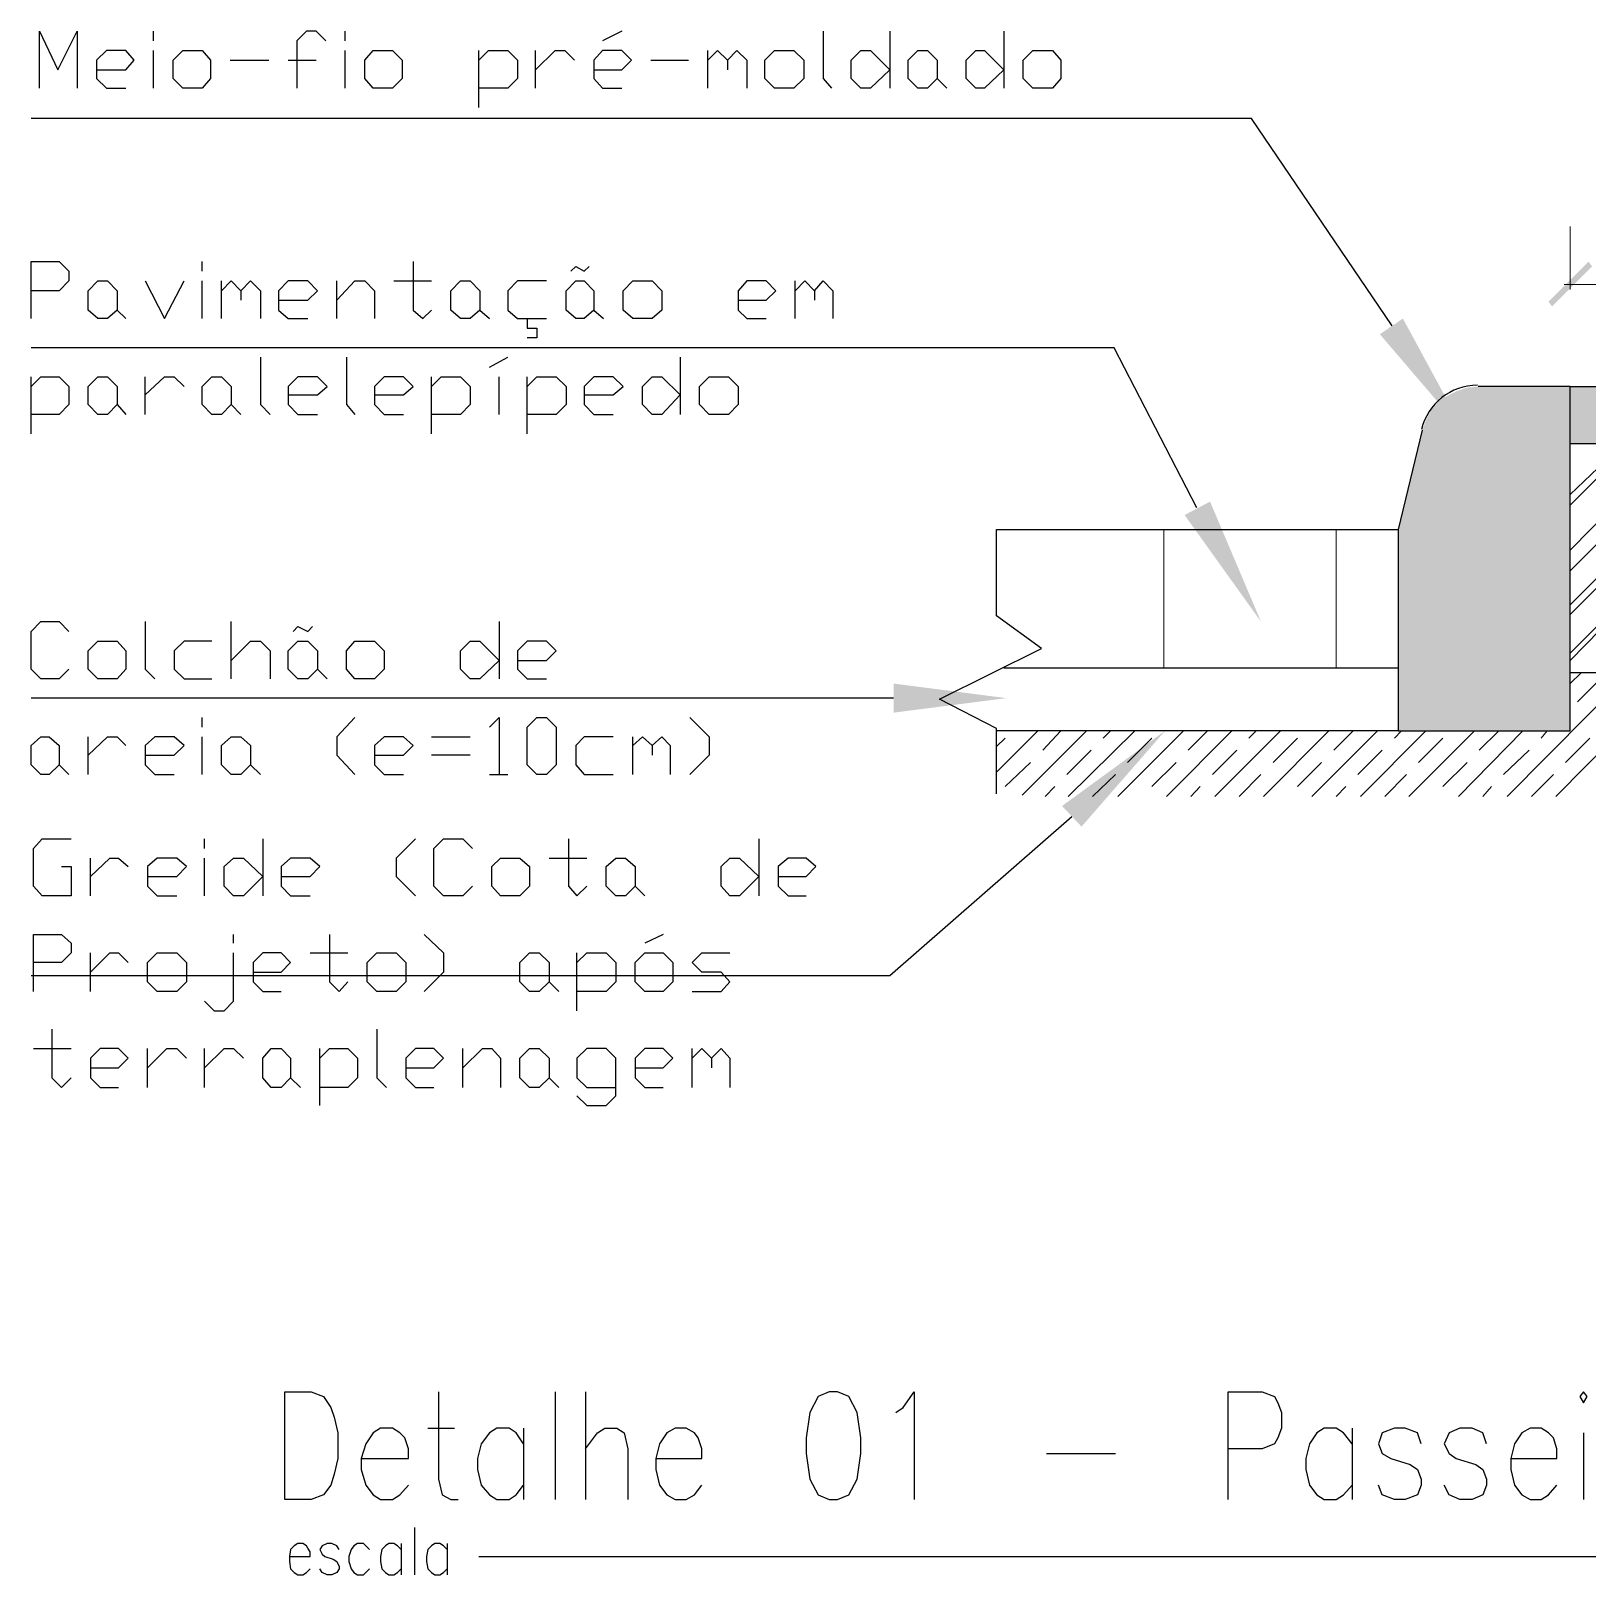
# Model space of a CAD drawing. Header units: feet. Extents: x 203667 to 205527, y 9204857 to 9205156.
# Drawn here: x 203716.986 to 203718.344, y 9204918.038 to 9204919.385 of the extents above; entities that cross this region are included whole.
import ezdxf

# ---------------------------------------------------------------- set-up
doc = ezdxf.new("R2010")
doc.units = ezdxf.units.FT
doc.header["$LTSCALE"] = 0.3
doc.header["$MEASUREMENT"] = 0
for name, color, linetype in [('PDF2_0', 7, 'Continuous'), ('PDF2_A_Cotas', 7, 'Continuous'), ('PDF2_A_Texto', 7, 'Continuous')]:
    doc.layers.add(name, color=color, linetype=linetype)
doc.layers.add('PDF2_A_Placas', color=7, linetype='Continuous', true_color=0xbfbfbf)

msp = doc.modelspace()

# ---------------------------------------------------------------- hatches: boundary and pattern name
at = {"layer": 'PDF2_0', "transparency": 33554559}
msp.add_hatch(color=256, dxfattribs=at).paths.add_polyline_path([(203718.3479, 9204919.1793), (203718.3447, 9204919.1835), (203718.3098, 9204919.1486), (203718.313, 9204919.1444)])
at = {"layer": 'PDF2_0', "true_color": 0xf2f2f2, "transparency": 33554559}
msp.add_hatch(color=7, dxfattribs=at).paths.add_polyline_path([(203719.8289, 9204919.0746), (203718.3289, 9204919.0746), (203718.3289, 9204919.0249), (203719.8289, 9204919.0249)])
at = {"layer": 'PDF2_A_Placas', "transparency": 33554559}
msp.add_hatch(color=256, dxfattribs=at).paths.add_polyline_path([(203718.3289, 9204919.0746), (203718.2485, 9204919.0746), (203718.239, 9204919.0735), (203718.2294, 9204919.0703), (203718.221, 9204919.0661), (203718.2136, 9204919.0608), (203718.2072, 9204919.0534), (203718.203, 9204919.045), (203718.1998, 9204919.0365), (203718.1787, 9204918.9498), (203718.1787, 9204918.7742), (203718.3289, 9204918.7742)])

# ---------------------------------------------------------------- linework, layer by layer
at = {"layer": 'PDF2_0', "lineweight": 25}
for points in [[(203718.1998, 9204919.0365), (203718.1787, 9204918.9498), (203718.1787, 9204918.7742), (203718.3289, 9204918.7742), (203718.3289, 9204919.0746)], [(203718.3289, 9204919.0746), (203718.2485, 9204919.0746)], [(203718.3289, 9204919.0746), (203719.8289, 9204919.0746), (203719.8289, 9204918.8249), (203718.3289, 9204918.8249)], [(203718.3289, 9204919.0249), (203719.8289, 9204919.0249)], [(203717.8285, 9204918.7191), (203717.8285, 9204918.7763), (203717.7788, 9204918.8017), (203717.8676, 9204918.8461), (203717.8285, 9204918.8746), (203717.8285, 9204918.9498), (203718.1787, 9204918.9498)], [(203717.8349, 9204918.8292), (203718.1787, 9204918.8292)], [(203718.1787, 9204918.7742), (203717.8285, 9204918.7742)]]:
    msp.add_lwpolyline(points, dxfattribs=at)
at = {"layer": 'PDF2_0', "lineweight": 0}
for points in [[(203718.3289, 9204919.0746), (203718.6737, 9204919.0746)], [(203717.9745, 9204918.8292), (203717.9745, 9204918.9498)], [(203718.1247, 9204918.8292), (203718.1247, 9204918.9498)]]:
    msp.add_lwpolyline(points, dxfattribs=at)
at = {"layer": 'PDF2_0', "color": 27, "lineweight": 0, "true_color": 0x7a4c3d}
for points in [[(203718.3289, 9204918.9138), (203718.4399, 9204919.0249)], [(203718.3289, 9204918.9709), (203718.3828, 9204919.0249)], [(203718.3289, 9204918.8757), (203718.478, 9204919.0249)], [(203718.3289, 9204918.8842), (203718.4696, 9204919.0249)], [(203718.3289, 9204918.9804), (203718.3532, 9204919.0037)], [(203718.3289, 9204918.9318), (203718.3839, 9204918.9878)], [(203718.3289, 9204918.8419), (203718.4548, 9204918.9677)], [(203718.3289, 9204918.8355), (203718.3818, 9204918.8895)]]:
    msp.add_lwpolyline(points, dxfattribs=at)
at = {"layer": 'PDF2_0', "color": 45, "lineweight": 5, "true_color": 0xab7f53}
for points in [[(203718.2739, 9204918.717), (203718.3807, 9204918.8249)], [(203718.3162, 9204918.717), (203718.423, 9204918.8249)], [(203718.3289, 9204918.8154), (203718.3384, 9204918.8249)], [(203718.3352, 9204918.7995), (203718.3564, 9204918.8207)], [(203717.8285, 9204918.7382), (203717.8645, 9204918.7742)], [(203717.8285, 9204918.7604), (203717.8359, 9204918.7678)], [(203717.8507, 9204918.7181), (203717.9068, 9204918.7742)], [(203717.8687, 9204918.7572), (203717.8846, 9204918.7742)], [(203717.8909, 9204918.717), (203717.9491, 9204918.7742)], [(203717.9216, 9204918.7678), (203717.9279, 9204918.7742)], [(203717.9343, 9204918.717), (203717.9914, 9204918.7742)], [(203717.9428, 9204918.7466), (203717.9639, 9204918.7678)], [(203717.9766, 9204918.717), (203718.0337, 9204918.7742)], [(203717.9956, 9204918.7572), (203718.0126, 9204918.7742)], [(203718.0189, 9204918.717), (203718.076, 9204918.7742)], [(203718.0485, 9204918.7678), (203718.0549, 9204918.7742)], [(203718.0612, 9204918.717), (203718.1184, 9204918.7742)], [(203718.0697, 9204918.7466), (203718.0909, 9204918.7678)], [(203718.1035, 9204918.717), (203718.1607, 9204918.7742)], [(203718.1226, 9204918.7572), (203718.1395, 9204918.7742)], [(203718.1459, 9204918.717), (203718.203, 9204918.7742)], [(203718.1755, 9204918.7678), (203718.1818, 9204918.7742)], [(203718.1882, 9204918.717), (203718.2453, 9204918.7742)], [(203718.1966, 9204918.7466), (203718.2178, 9204918.7678)], [(203718.2315, 9204918.717), (203718.2876, 9204918.7742)], [(203718.2495, 9204918.7572), (203718.2665, 9204918.7742)], [(203718.3035, 9204918.7678), (203718.3088, 9204918.7742)], [(203718.3246, 9204918.7466), (203718.3458, 9204918.7678)], [(203717.8899, 9204918.7361), (203717.911, 9204918.7572)], [(203718.0168, 9204918.7361), (203718.038, 9204918.7572)], [(203718.1437, 9204918.7361), (203718.1649, 9204918.7572)], [(203718.2707, 9204918.7361), (203718.2929, 9204918.7572)], [(203717.8359, 9204918.7255), (203717.8581, 9204918.7466)], [(203717.9121, 9204918.717), (203717.9322, 9204918.7361)], [(203717.9639, 9204918.7255), (203717.9851, 9204918.7466)], [(203718.0401, 9204918.717), (203718.0591, 9204918.7361)], [(203718.0909, 9204918.7255), (203718.112, 9204918.7466)], [(203718.167, 9204918.717), (203718.1861, 9204918.7361)], [(203718.2178, 9204918.7255), (203718.239, 9204918.7466)], [(203718.295, 9204918.717), (203718.3141, 9204918.7361)], [(203717.8708, 9204918.717), (203717.8793, 9204918.7255)], [(203717.9978, 9204918.717), (203718.0062, 9204918.7255)], [(203718.1247, 9204918.717), (203718.1332, 9204918.7255)], [(203718.2527, 9204918.717), (203718.2601, 9204918.7255)]]:
    msp.add_lwpolyline(points, dxfattribs=at)
at = {"layer": 'PDF2_0', "lineweight": 25}
msp.add_arc((203718.2479, 9204919.0254), 0.0502, 90.0002, 166.5032, dxfattribs=at)
at = {"layer": 'PDF2_A_Cotas', "lineweight": 0}
for points in [[(203718.3289, 9204919.1592), (203718.3289, 9204919.2142)], [(203718.3236, 9204919.1634), (203719.8331, 9204919.1634)]]:
    msp.add_lwpolyline(points, dxfattribs=at)
at = {"layer": 'PDF2_A_Texto', "lineweight": 25}
for points in [[(203716.9939, 9204919.3348), (203716.9939, 9204919.3845), (203717.0097, 9204919.3507), (203717.0267, 9204919.3845), (203717.0267, 9204919.3348)], [(203717.0933, 9204919.3761), (203717.0933, 9204919.3845)], [(203717.2435, 9204919.3761), (203717.2351, 9204919.3845), (203717.2266, 9204919.3845), (203717.2181, 9204919.3761), (203717.2181, 9204919.3348)], [(203717.2604, 9204919.3761), (203717.2604, 9204919.3845)], [(203717.5016, 9204919.3845), (203717.4847, 9204919.3761)], [(203717.6772, 9204919.3845), (203717.6772, 9204919.3433), (203717.6846, 9204919.3348)], [(203717.7354, 9204919.3845), (203717.7354, 9204919.3348)], [(203717.8349, 9204919.3845), (203717.8349, 9204919.3348)], [(203717.0436, 9204919.3507), (203717.069, 9204919.3507), (203717.0764, 9204919.3591), (203717.069, 9204919.3676), (203717.0521, 9204919.3676), (203717.0436, 9204919.3591), (203717.0436, 9204919.3433), (203717.0521, 9204919.3348), (203717.069, 9204919.3348)], [(203717.0933, 9204919.3348), (203717.0933, 9204919.3676)], [(203717.16, 9204919.3591), (203717.1938, 9204919.3591)], [(203717.2107, 9204919.3591), (203717.2351, 9204919.3591)], [(203717.2604, 9204919.3348), (203717.2604, 9204919.3676)], [(203717.3768, 9204919.3179), (203717.3768, 9204919.3676)], [(203717.3768, 9204919.3591), (203717.3853, 9204919.3676), (203717.4022, 9204919.3676), (203717.4107, 9204919.3591), (203717.4107, 9204919.3433), (203717.4022, 9204919.3348), (203717.3768, 9204919.3348)], [(203717.4265, 9204919.3348), (203717.4265, 9204919.3676)], [(203717.4265, 9204919.3507), (203717.4435, 9204919.3676), (203717.4519, 9204919.3676), (203717.4604, 9204919.3591)], [(203717.4773, 9204919.3507), (203717.5016, 9204919.3507), (203717.5101, 9204919.3591), (203717.5016, 9204919.3676), (203717.4847, 9204919.3676), (203717.4773, 9204919.3591), (203717.4773, 9204919.3433), (203717.4847, 9204919.3348), (203717.5016, 9204919.3348)], [(203717.527, 9204919.3591), (203717.5598, 9204919.3591)], [(203717.5767, 9204919.3348), (203717.5767, 9204919.3676)], [(203717.5767, 9204919.3591), (203717.5852, 9204919.3676), (203717.5937, 9204919.3591), (203717.5937, 9204919.3507)], [(203717.5937, 9204919.3591), (203717.6021, 9204919.3676), (203717.6106, 9204919.3591), (203717.6106, 9204919.3348)], [(203717.7767, 9204919.3433), (203717.7851, 9204919.3348)], [(203718.1734, 9204919.1275), (203718.0507, 9204919.3084), (203716.9865, 9204919.3084)], [(203716.9865, 9204919.1338), (203716.9865, 9204919.1835), (203717.0108, 9204919.1835), (203717.0193, 9204919.1751), (203717.0193, 9204919.1666), (203717.0108, 9204919.1581), (203716.9865, 9204919.1581)], [(203717.1356, 9204919.1751), (203717.1356, 9204919.1835)], [(203717.3197, 9204919.1835), (203717.3197, 9204919.1412), (203717.3282, 9204919.1338), (203717.3356, 9204919.1412)], [(203717.4572, 9204919.1751), (203717.4614, 9204919.1793), (203717.4688, 9204919.1751), (203717.4731, 9204919.1793)], [(203717.0859, 9204919.1666), (203717.1028, 9204919.1338), (203717.1198, 9204919.1666)], [(203717.1356, 9204919.1338), (203717.1356, 9204919.1666)], [(203717.1525, 9204919.1338), (203717.1525, 9204919.1666)], [(203717.1525, 9204919.1581), (203717.161, 9204919.1666), (203717.1695, 9204919.1581), (203717.1695, 9204919.1497)], [(203717.1695, 9204919.1581), (203717.1779, 9204919.1666), (203717.1864, 9204919.1581), (203717.1864, 9204919.1338)], [(203717.2023, 9204919.1497), (203717.2277, 9204919.1497), (203717.2361, 9204919.1581), (203717.2277, 9204919.1666), (203717.2107, 9204919.1666), (203717.2023, 9204919.1581), (203717.2023, 9204919.1412), (203717.2107, 9204919.1338), (203717.2277, 9204919.1338)], [(203717.253, 9204919.1338), (203717.253, 9204919.1666)], [(203717.253, 9204919.1497), (203717.2689, 9204919.1666), (203717.2774, 9204919.1666), (203717.2858, 9204919.1581), (203717.2858, 9204919.1338)], [(203717.3028, 9204919.1666), (203717.3356, 9204919.1666)], [(203717.436, 9204919.1666), (203717.4107, 9204919.1666), (203717.4022, 9204919.1581), (203717.4022, 9204919.1412), (203717.4107, 9204919.1338), (203717.436, 9204919.1338)], [(203717.6032, 9204919.1497), (203717.6275, 9204919.1497), (203717.636, 9204919.1581), (203717.6275, 9204919.1666), (203717.6106, 9204919.1666), (203717.6032, 9204919.1581), (203717.6032, 9204919.1412), (203717.6106, 9204919.1338), (203717.6275, 9204919.1338)], [(203717.6529, 9204919.1338), (203717.6529, 9204919.1666)], [(203717.6529, 9204919.1581), (203717.6614, 9204919.1666), (203717.6698, 9204919.1581), (203717.6698, 9204919.1497)], [(203717.6698, 9204919.1581), (203717.6772, 9204919.1666), (203717.6857, 9204919.1581), (203717.6857, 9204919.1338)], [(203717.0616, 9204919.1412), (203717.069, 9204919.1338)], [(203717.3779, 9204919.1412), (203717.3863, 9204919.1338)], [(203717.4773, 9204919.1412), (203717.4858, 9204919.1338)], [(203717.4191, 9204919.1338), (203717.4191, 9204919.1254), (203717.4276, 9204919.1254), (203717.4276, 9204919.1169), (203717.4191, 9204919.1169)], [(203718.0031, 9204918.9688), (203717.9311, 9204919.1084), (203716.9865, 9204919.1084)], [(203717.1864, 9204919.1), (203717.1864, 9204919.0587), (203717.1949, 9204919.0502)], [(203717.2615, 9204919.1), (203717.2615, 9204919.0587), (203717.2689, 9204919.0502)], [(203717.3863, 9204919.0915), (203717.4022, 9204919.1)], [(203717.5524, 9204919.1), (203717.5524, 9204919.0502)], [(203716.9865, 9204919.0333), (203716.9865, 9204919.083)], [(203716.9865, 9204919.0746), (203716.9949, 9204919.083), (203717.0108, 9204919.083), (203717.0193, 9204919.0746), (203717.0193, 9204919.0587), (203717.0108, 9204919.0502), (203716.9865, 9204919.0502)], [(203717.0859, 9204919.0502), (203717.0859, 9204919.083)], [(203717.0859, 9204919.0672), (203717.1028, 9204919.083), (203717.1113, 9204919.083), (203717.1198, 9204919.0746)], [(203717.2107, 9204919.0672), (203717.2361, 9204919.0672), (203717.2446, 9204919.0746), (203717.2361, 9204919.083), (203717.2192, 9204919.083), (203717.2107, 9204919.0746), (203717.2107, 9204919.0587), (203717.2192, 9204919.0502), (203717.2361, 9204919.0502)], [(203717.2858, 9204919.0672), (203717.3112, 9204919.0672), (203717.3197, 9204919.0746), (203717.3112, 9204919.083), (203717.2943, 9204919.083), (203717.2858, 9204919.0746), (203717.2858, 9204919.0587), (203717.2943, 9204919.0502), (203717.3112, 9204919.0502)], [(203717.3356, 9204919.0333), (203717.3356, 9204919.083)], [(203717.3356, 9204919.0746), (203717.344, 9204919.083), (203717.3609, 9204919.083), (203717.3694, 9204919.0746), (203717.3694, 9204919.0587), (203717.3609, 9204919.0502), (203717.3356, 9204919.0502)], [(203717.3948, 9204919.0502), (203717.3948, 9204919.083)], [(203717.4191, 9204919.0333), (203717.4191, 9204919.083)], [(203717.4191, 9204919.0746), (203717.4276, 9204919.083), (203717.4445, 9204919.083), (203717.453, 9204919.0746), (203717.453, 9204919.0587), (203717.4445, 9204919.0502), (203717.4191, 9204919.0502)], [(203717.4688, 9204919.0672), (203717.4942, 9204919.0672), (203717.5027, 9204919.0746), (203717.4942, 9204919.083), (203717.4773, 9204919.083), (203717.4688, 9204919.0746), (203717.4688, 9204919.0587), (203717.4773, 9204919.0502), (203717.4942, 9204919.0502)], [(203717.0616, 9204919.0587), (203717.069, 9204919.0502)], [(203717.161, 9204919.0587), (203717.1695, 9204919.0502)], [(203717.0193, 9204918.8281), (203717.0108, 9204918.8196), (203716.9949, 9204918.8196), (203716.9865, 9204918.8281), (203716.9865, 9204918.8609), (203716.9949, 9204918.8694), (203717.0108, 9204918.8694), (203717.0193, 9204918.8609)], [(203717.0859, 9204918.8694), (203717.0859, 9204918.8281), (203717.0944, 9204918.8196)], [(203717.161, 9204918.8196), (203717.161, 9204918.8694)], [(203717.3948, 9204918.8694), (203717.3948, 9204918.8196)], [(203717.215, 9204918.8609), (203717.2192, 9204918.8651), (203717.2277, 9204918.8609), (203717.2319, 9204918.8651)], [(203717.1441, 9204918.8524), (203717.1198, 9204918.8524), (203717.1113, 9204918.844), (203717.1113, 9204918.8281), (203717.1198, 9204918.8196), (203717.1441, 9204918.8196)], [(203717.161, 9204918.8355), (203717.1779, 9204918.8524), (203717.1864, 9204918.8524), (203717.1949, 9204918.844), (203717.1949, 9204918.8196)], [(203717.4107, 9204918.8355), (203717.436, 9204918.8355), (203717.4445, 9204918.844), (203717.436, 9204918.8524), (203717.4191, 9204918.8524), (203717.4107, 9204918.844), (203717.4107, 9204918.8281), (203717.4191, 9204918.8196), (203717.436, 9204918.8196)], [(203717.2361, 9204918.8281), (203717.2446, 9204918.8196)], [(203717.7386, 9204918.8027), (203716.9865, 9204918.8027)], [(203717.1356, 9204918.7773), (203717.1356, 9204918.7858)], [(203717.2689, 9204918.7858), (203717.253, 9204918.7689), (203717.253, 9204918.753), (203717.2689, 9204918.7361)], [(203717.3863, 9204918.7773), (203717.3948, 9204918.7858), (203717.3948, 9204918.7361)], [(203717.5609, 9204918.7858), (203717.5778, 9204918.7689), (203717.5778, 9204918.753), (203717.5609, 9204918.7361)], [(203717.0362, 9204918.7361), (203717.0362, 9204918.7689)], [(203717.0362, 9204918.753), (203717.0531, 9204918.7689), (203717.0616, 9204918.7689), (203717.069, 9204918.7615)], [(203717.0859, 9204918.753), (203717.1113, 9204918.753), (203717.1198, 9204918.7615), (203717.1113, 9204918.7689), (203717.0944, 9204918.7689), (203717.0859, 9204918.7615), (203717.0859, 9204918.7445), (203717.0944, 9204918.7361), (203717.1113, 9204918.7361)], [(203717.1356, 9204918.7361), (203717.1356, 9204918.7689)], [(203717.2858, 9204918.753), (203717.3112, 9204918.753), (203717.3197, 9204918.7615), (203717.3112, 9204918.7689), (203717.2943, 9204918.7689), (203717.2858, 9204918.7615), (203717.2858, 9204918.7445), (203717.2943, 9204918.7361), (203717.3112, 9204918.7361)], [(203717.3356, 9204918.7689), (203717.3694, 9204918.7689)], [(203717.4942, 9204918.7689), (203717.4688, 9204918.7689), (203717.4614, 9204918.7615), (203717.4614, 9204918.7445), (203717.4688, 9204918.7361), (203717.4942, 9204918.7361)], [(203717.5112, 9204918.7361), (203717.5112, 9204918.7689)], [(203717.5112, 9204918.7615), (203717.5196, 9204918.7689), (203717.5281, 9204918.7615), (203717.5281, 9204918.753)], [(203717.5281, 9204918.7615), (203717.5365, 9204918.7689), (203717.5439, 9204918.7615), (203717.5439, 9204918.7361)], [(203717.3694, 9204918.753), (203717.3356, 9204918.753)], [(203717.0108, 9204918.7445), (203717.0193, 9204918.7361)], [(203717.1779, 9204918.7445), (203717.1864, 9204918.7361)], [(203717.3863, 9204918.7361), (203717.4022, 9204918.7361)], [(203717.8941, 9204918.699), (203717.7354, 9204918.5605), (203716.9865, 9204918.5605)], [(203717.0129, 9204918.6557), (203717.0214, 9204918.6557), (203717.0214, 9204918.6303), (203716.996, 9204918.6303), (203716.9886, 9204918.6387), (203716.9886, 9204918.6715), (203716.996, 9204918.68), (203717.0214, 9204918.68)], [(203717.1377, 9204918.6715), (203717.1377, 9204918.68)], [(203717.1885, 9204918.68), (203717.1885, 9204918.6303)], [(203717.3218, 9204918.68), (203717.3049, 9204918.6631), (203717.3049, 9204918.6472), (203717.3218, 9204918.6303)], [(203717.3715, 9204918.6387), (203717.3631, 9204918.6303), (203717.3461, 9204918.6303), (203717.3377, 9204918.6387), (203717.3377, 9204918.6715), (203717.3461, 9204918.68), (203717.3631, 9204918.68), (203717.3715, 9204918.6715)], [(203717.4551, 9204918.68), (203717.4551, 9204918.6387), (203717.4625, 9204918.6303), (203717.471, 9204918.6387)], [(203717.6212, 9204918.68), (203717.6212, 9204918.6303)], [(203717.0383, 9204918.6303), (203717.0383, 9204918.6631)], [(203717.0383, 9204918.6472), (203717.0552, 9204918.6631), (203717.0626, 9204918.6631), (203717.0711, 9204918.6557)], [(203717.088, 9204918.6472), (203717.1134, 9204918.6472), (203717.1219, 9204918.6557), (203717.1134, 9204918.6631), (203717.0965, 9204918.6631), (203717.088, 9204918.6557), (203717.088, 9204918.6387), (203717.0965, 9204918.6303), (203717.1134, 9204918.6303)], [(203717.1377, 9204918.6303), (203717.1377, 9204918.6631)], [(203717.2044, 9204918.6472), (203717.2298, 9204918.6472), (203717.2382, 9204918.6557), (203717.2298, 9204918.6631), (203717.2128, 9204918.6631), (203717.2044, 9204918.6557), (203717.2044, 9204918.6387), (203717.2128, 9204918.6303), (203717.2298, 9204918.6303)], [(203717.4382, 9204918.6631), (203717.471, 9204918.6631)], [(203717.6381, 9204918.6472), (203717.6624, 9204918.6472), (203717.6709, 9204918.6557), (203717.6624, 9204918.6631), (203717.6466, 9204918.6631), (203717.6381, 9204918.6557), (203717.6381, 9204918.6387), (203717.6466, 9204918.6303), (203717.6624, 9204918.6303)], [(203717.5133, 9204918.6387), (203717.5217, 9204918.6303)], [(203716.9886, 9204918.5467), (203716.9886, 9204918.5964), (203717.0129, 9204918.5964), (203717.0214, 9204918.589), (203717.0214, 9204918.5806), (203717.0129, 9204918.5721), (203716.9886, 9204918.5721)], [(203717.1631, 9204918.589), (203717.1631, 9204918.5964)], [(203717.2467, 9204918.5964), (203717.2467, 9204918.5552), (203717.2552, 9204918.5467), (203717.2626, 9204918.5552)], [(203717.3292, 9204918.5964), (203717.3461, 9204918.5806), (203717.3461, 9204918.5636), (203717.3292, 9204918.5467)], [(203717.5376, 9204918.5964), (203717.5217, 9204918.589)], [(203717.0383, 9204918.5467), (203717.0383, 9204918.5806)], [(203717.0383, 9204918.5636), (203717.0552, 9204918.5806), (203717.0626, 9204918.5806), (203717.0711, 9204918.5721)], [(203717.1377, 9204918.5383), (203717.1462, 9204918.5298), (203717.1547, 9204918.5298), (203717.1631, 9204918.5383), (203717.1631, 9204918.5806)], [(203717.1801, 9204918.5636), (203717.2044, 9204918.5636), (203717.2128, 9204918.5721), (203717.2044, 9204918.5806), (203717.1885, 9204918.5806), (203717.1801, 9204918.5721), (203717.1801, 9204918.5552), (203717.1885, 9204918.5467), (203717.2044, 9204918.5467)], [(203717.2298, 9204918.5806), (203717.2626, 9204918.5806)], [(203717.4625, 9204918.5298), (203717.4625, 9204918.5806)], [(203717.4625, 9204918.5721), (203717.471, 9204918.5806), (203717.4879, 9204918.5806), (203717.4963, 9204918.5721), (203717.4963, 9204918.5552), (203717.4879, 9204918.5467), (203717.4625, 9204918.5467)], [(203717.563, 9204918.5467), (203717.5884, 9204918.5467), (203717.5958, 9204918.5552), (203717.5884, 9204918.5636), (203717.5715, 9204918.5636), (203717.563, 9204918.5721), (203717.5715, 9204918.5806), (203717.5958, 9204918.5806)], [(203717.4382, 9204918.5552), (203717.4466, 9204918.5467)], [(203717.0045, 9204918.5139), (203717.0045, 9204918.4716), (203717.0129, 9204918.4631), (203717.0214, 9204918.4716)], [(203717.288, 9204918.5139), (203717.288, 9204918.4716), (203717.2964, 9204918.4631)], [(203716.9886, 9204918.497), (203717.0214, 9204918.497)], [(203717.0383, 9204918.4801), (203717.0626, 9204918.4801), (203717.0711, 9204918.4885), (203717.0626, 9204918.497), (203717.0468, 9204918.497), (203717.0383, 9204918.4885), (203717.0383, 9204918.4716), (203717.0468, 9204918.4631), (203717.0626, 9204918.4631)], [(203717.088, 9204918.4631), (203717.088, 9204918.497)], [(203717.088, 9204918.4801), (203717.1049, 9204918.497), (203717.1134, 9204918.497), (203717.1219, 9204918.4885)], [(203717.1377, 9204918.4631), (203717.1377, 9204918.497)], [(203717.1377, 9204918.4801), (203717.1547, 9204918.497), (203717.1631, 9204918.497), (203717.1716, 9204918.4885)], [(203717.2382, 9204918.4473), (203717.2382, 9204918.497)], [(203717.2382, 9204918.4885), (203717.2467, 9204918.497), (203717.2626, 9204918.497), (203717.271, 9204918.4885), (203717.271, 9204918.4716), (203717.2626, 9204918.4631), (203717.2382, 9204918.4631)], [(203717.3133, 9204918.4801), (203717.3377, 9204918.4801), (203717.3461, 9204918.4885), (203717.3377, 9204918.497), (203717.3218, 9204918.497), (203717.3133, 9204918.4885), (203717.3133, 9204918.4716), (203717.3218, 9204918.4631), (203717.3377, 9204918.4631)], [(203717.3631, 9204918.4631), (203717.3631, 9204918.497)], [(203717.3631, 9204918.4801), (203717.38, 9204918.497), (203717.3884, 9204918.497), (203717.3959, 9204918.4885), (203717.3959, 9204918.4631)], [(203717.4625, 9204918.4557), (203717.471, 9204918.4473), (203717.4879, 9204918.4473), (203717.4963, 9204918.4557), (203717.4963, 9204918.4885), (203717.4879, 9204918.497), (203717.471, 9204918.497), (203717.4625, 9204918.4885), (203717.4625, 9204918.4716), (203717.471, 9204918.4631), (203717.4963, 9204918.4631)], [(203717.5133, 9204918.4801), (203717.5376, 9204918.4801), (203717.5461, 9204918.4885), (203717.5376, 9204918.497), (203717.5217, 9204918.497), (203717.5133, 9204918.4885), (203717.5133, 9204918.4716), (203717.5217, 9204918.4631), (203717.5376, 9204918.4631)], [(203717.563, 9204918.4631), (203717.563, 9204918.497)], [(203717.563, 9204918.4885), (203717.5715, 9204918.497), (203717.5799, 9204918.4885), (203717.5799, 9204918.4801)], [(203717.5799, 9204918.4885), (203717.5884, 9204918.497), (203717.5958, 9204918.4885), (203717.5958, 9204918.4631)], [(203717.2128, 9204918.4716), (203717.2213, 9204918.4631)], [(203717.4382, 9204918.4716), (203717.4466, 9204918.4631)], [(203717.3419, 9204918.1976), (203717.3419, 9204918.1215), (203717.3451, 9204918.1077), (203717.3525, 9204918.1035), (203717.3588, 9204918.1035)], [(203717.4435, 9204918.1976), (203717.4435, 9204918.1035)], [(203717.4699, 9204918.1976), (203717.4699, 9204918.1035)], [(203717.7407, 9204918.1796), (203717.7471, 9204918.1839), (203717.7566, 9204918.1976), (203717.7566, 9204918.1035)], [(203718.0306, 9204918.1035), (203718.0306, 9204918.1976), (203718.0602, 9204918.1976), (203718.0708, 9204918.1934), (203718.0739, 9204918.1881), (203718.0771, 9204918.1796), (203718.0771, 9204918.1659), (203718.0739, 9204918.1574), (203718.0708, 9204918.1521), (203718.0602, 9204918.1479), (203718.0306, 9204918.1479)], [(203717.2742, 9204918.1394), (203717.3155, 9204918.1394), (203717.3155, 9204918.1479), (203717.3123, 9204918.1574), (203717.3081, 9204918.1617), (203717.3017, 9204918.1659), (203717.2911, 9204918.1659), (203717.2848, 9204918.1617), (203717.2784, 9204918.1521), (203717.2742, 9204918.1394), (203717.2742, 9204918.1299), (203717.2784, 9204918.1162), (203717.2848, 9204918.1077), (203717.2911, 9204918.1035), (203717.3017, 9204918.1035), (203717.3081, 9204918.1077), (203717.3155, 9204918.1162)], [(203717.3324, 9204918.1659), (203717.3557, 9204918.1659)], [(203717.416, 9204918.1521), (203717.4096, 9204918.1617), (203717.4033, 9204918.1659), (203717.3927, 9204918.1659), (203717.3863, 9204918.1617), (203717.3789, 9204918.1521), (203717.3758, 9204918.1394), (203717.3758, 9204918.1299), (203717.3789, 9204918.1162), (203717.3863, 9204918.1077), (203717.3927, 9204918.1035), (203717.4033, 9204918.1035), (203717.4096, 9204918.1077), (203717.416, 9204918.1162)], [(203717.416, 9204918.1659), (203717.416, 9204918.1035)], [(203717.4699, 9204918.1479), (203717.4805, 9204918.1617), (203717.4868, 9204918.1659), (203717.4974, 9204918.1659), (203717.5038, 9204918.1617), (203717.5069, 9204918.1479), (203717.5069, 9204918.1035)], [(203717.5313, 9204918.1394), (203717.5715, 9204918.1394), (203717.5715, 9204918.1479), (203717.5683, 9204918.1574), (203717.5651, 9204918.1617), (203717.5577, 9204918.1659), (203717.5482, 9204918.1659), (203717.5408, 9204918.1617), (203717.5344, 9204918.1521), (203717.5313, 9204918.1394), (203717.5313, 9204918.1299), (203717.5344, 9204918.1162), (203717.5408, 9204918.1077), (203717.5482, 9204918.1035), (203717.5577, 9204918.1035), (203717.5651, 9204918.1077), (203717.5715, 9204918.1162)], [(203718.1385, 9204918.1521), (203718.1311, 9204918.1617), (203718.1247, 9204918.1659), (203718.1141, 9204918.1659), (203718.1078, 9204918.1617), (203718.1014, 9204918.1521), (203718.0983, 9204918.1394), (203718.0983, 9204918.1299), (203718.1014, 9204918.1162), (203718.1078, 9204918.1077), (203718.1141, 9204918.1035), (203718.1247, 9204918.1035), (203718.1311, 9204918.1077), (203718.1385, 9204918.1162)], [(203718.1385, 9204918.1659), (203718.1385, 9204918.1035)], [(203718.1988, 9204918.1521), (203718.1956, 9204918.1617), (203718.185, 9204918.1659), (203718.1755, 9204918.1659), (203718.1649, 9204918.1617), (203718.1617, 9204918.1521), (203718.1649, 9204918.1437), (203718.1723, 9204918.1394), (203718.1892, 9204918.1342), (203718.1956, 9204918.1299), (203718.1988, 9204918.1215), (203718.1988, 9204918.1162), (203718.1956, 9204918.1077), (203718.185, 9204918.1035), (203718.1755, 9204918.1035), (203718.1649, 9204918.1077), (203718.1617, 9204918.1162)], [(203718.2559, 9204918.1521), (203718.2527, 9204918.1617), (203718.2432, 9204918.1659), (203718.2326, 9204918.1659), (203718.2231, 9204918.1617), (203718.2189, 9204918.1521), (203718.2231, 9204918.1437), (203718.2294, 9204918.1394), (203718.2464, 9204918.1342), (203718.2527, 9204918.1299), (203718.2559, 9204918.1215), (203718.2559, 9204918.1162), (203718.2527, 9204918.1077), (203718.2432, 9204918.1035), (203718.2326, 9204918.1035), (203718.2231, 9204918.1077), (203718.2189, 9204918.1162)], [(203718.277, 9204918.1394), (203718.3172, 9204918.1394), (203718.3172, 9204918.1479), (203718.3141, 9204918.1574), (203718.3098, 9204918.1617), (203718.3035, 9204918.1659), (203718.294, 9204918.1659), (203718.2866, 9204918.1617), (203718.2802, 9204918.1521), (203718.277, 9204918.1394), (203718.277, 9204918.1299), (203718.2802, 9204918.1162), (203718.2866, 9204918.1077), (203718.294, 9204918.1035), (203718.3035, 9204918.1035), (203718.3098, 9204918.1077), (203718.3172, 9204918.1162)], [(203718.3405, 9204918.1617), (203718.3405, 9204918.1035)], [(203717.8719, 9204918.1437), (203717.9322, 9204918.1437)], [(203717.3207, 9204918.0792), (203717.3207, 9204918.0379)], [(203717.2118, 9204918.0538), (203717.2298, 9204918.0538), (203717.2298, 9204918.058), (203717.2277, 9204918.0612), (203717.2266, 9204918.0633), (203717.2234, 9204918.0654), (203717.2192, 9204918.0654), (203717.216, 9204918.0633), (203717.2128, 9204918.0601), (203717.2118, 9204918.0538), (203717.2118, 9204918.0495), (203717.2128, 9204918.0432), (203717.216, 9204918.04), (203717.2192, 9204918.0379), (203717.2234, 9204918.0379), (203717.2266, 9204918.04), (203717.2298, 9204918.0432)], [(203717.2552, 9204918.0601), (203717.253, 9204918.0633), (203717.2488, 9204918.0654), (203717.2446, 9204918.0654), (203717.2403, 9204918.0633), (203717.2382, 9204918.0601), (203717.2403, 9204918.0559), (203717.2425, 9204918.0538), (203717.2499, 9204918.0516), (203717.253, 9204918.0495), (203717.2552, 9204918.0453), (203717.2552, 9204918.0432), (203717.253, 9204918.04), (203717.2488, 9204918.0379), (203717.2446, 9204918.0379), (203717.2403, 9204918.04), (203717.2382, 9204918.0432)], [(203717.2816, 9204918.0601), (203717.2784, 9204918.0633), (203717.2763, 9204918.0654), (203717.271, 9204918.0654), (203717.2679, 9204918.0633), (203717.2657, 9204918.0601), (203717.2636, 9204918.0538), (203717.2636, 9204918.0495), (203717.2657, 9204918.0432), (203717.2679, 9204918.04), (203717.271, 9204918.0379), (203717.2763, 9204918.0379), (203717.2784, 9204918.04), (203717.2816, 9204918.0432)], [(203717.3091, 9204918.0601), (203717.3059, 9204918.0633), (203717.3028, 9204918.0654), (203717.2985, 9204918.0654), (203717.2954, 9204918.0633), (203717.2922, 9204918.0601), (203717.2911, 9204918.0538), (203717.2911, 9204918.0495), (203717.2922, 9204918.0432), (203717.2954, 9204918.04), (203717.2985, 9204918.0379), (203717.3028, 9204918.0379), (203717.3059, 9204918.04), (203717.3091, 9204918.0432)], [(203717.3091, 9204918.0654), (203717.3091, 9204918.0379)], [(203717.3493, 9204918.0601), (203717.3461, 9204918.0633), (203717.343, 9204918.0654), (203717.3387, 9204918.0654), (203717.3356, 9204918.0633), (203717.3324, 9204918.0601), (203717.3313, 9204918.0538), (203717.3313, 9204918.0495), (203717.3324, 9204918.0432), (203717.3356, 9204918.04), (203717.3387, 9204918.0379), (203717.343, 9204918.0379), (203717.3461, 9204918.04), (203717.3493, 9204918.0432)], [(203717.3493, 9204918.0654), (203717.3493, 9204918.0379)], [(203717.3768, 9204918.0538), (203720.3948, 9204918.0538)]]:
    msp.add_lwpolyline(points, dxfattribs=at)
for points in [[(203717.1356, 9204919.3348), (203717.1187, 9204919.3348), (203717.1102, 9204919.3433), (203717.1102, 9204919.3591), (203717.1187, 9204919.3676), (203717.1356, 9204919.3676), (203717.143, 9204919.3591), (203717.143, 9204919.3433)], [(203717.3017, 9204919.3348), (203717.2848, 9204919.3348), (203717.2774, 9204919.3433), (203717.2774, 9204919.3591), (203717.2848, 9204919.3676), (203717.3017, 9204919.3676), (203717.3102, 9204919.3591), (203717.3102, 9204919.3433)], [(203717.6518, 9204919.3348), (203717.6349, 9204919.3348), (203717.6265, 9204919.3433), (203717.6265, 9204919.3591), (203717.6349, 9204919.3676), (203717.6518, 9204919.3676), (203717.6603, 9204919.3591), (203717.6603, 9204919.3433)], [(203717.7354, 9204919.3507), (203717.7185, 9204919.3348), (203717.71, 9204919.3348), (203717.7016, 9204919.3433), (203717.7016, 9204919.3591), (203717.71, 9204919.3676), (203717.7185, 9204919.3676)], [(203717.7682, 9204919.3348), (203717.7597, 9204919.3348), (203717.7513, 9204919.3433), (203717.7513, 9204919.3591), (203717.7597, 9204919.3676), (203717.7682, 9204919.3676), (203717.7767, 9204919.3591), (203717.7767, 9204919.3433)], [(203717.8349, 9204919.3507), (203717.8179, 9204919.3348), (203717.8105, 9204919.3348), (203717.8021, 9204919.3433), (203717.8021, 9204919.3591), (203717.8105, 9204919.3676), (203717.8179, 9204919.3676)], [(203717.8772, 9204919.3348), (203717.8602, 9204919.3348), (203717.8518, 9204919.3433), (203717.8518, 9204919.3591), (203717.8602, 9204919.3676), (203717.8772, 9204919.3676), (203717.8846, 9204919.3591), (203717.8846, 9204919.3433)], [(203717.0531, 9204919.1338), (203717.0446, 9204919.1338), (203717.0362, 9204919.1412), (203717.0362, 9204919.1581), (203717.0446, 9204919.1666), (203717.0531, 9204919.1666), (203717.0616, 9204919.1581), (203717.0616, 9204919.1412)], [(203717.3694, 9204919.1338), (203717.3609, 9204919.1338), (203717.3525, 9204919.1412), (203717.3525, 9204919.1581), (203717.3609, 9204919.1666), (203717.3694, 9204919.1666), (203717.3779, 9204919.1581), (203717.3779, 9204919.1412)], [(203717.4688, 9204919.1338), (203717.4614, 9204919.1338), (203717.453, 9204919.1412), (203717.453, 9204919.1581), (203717.4614, 9204919.1666), (203717.4688, 9204919.1666), (203717.4773, 9204919.1581), (203717.4773, 9204919.1412)], [(203717.5281, 9204919.1338), (203717.5112, 9204919.1338), (203717.5027, 9204919.1412), (203717.5027, 9204919.1581), (203717.5112, 9204919.1666), (203717.5281, 9204919.1666), (203717.5365, 9204919.1581), (203717.5365, 9204919.1412)], [(203717.0531, 9204919.0502), (203717.0446, 9204919.0502), (203717.0362, 9204919.0587), (203717.0362, 9204919.0746), (203717.0446, 9204919.083), (203717.0531, 9204919.083), (203717.0616, 9204919.0746), (203717.0616, 9204919.0587)], [(203717.1525, 9204919.0502), (203717.1441, 9204919.0502), (203717.1356, 9204919.0587), (203717.1356, 9204919.0746), (203717.1441, 9204919.083), (203717.1525, 9204919.083), (203717.161, 9204919.0746), (203717.161, 9204919.0587)], [(203717.5524, 9204919.0672), (203717.5365, 9204919.0502), (203717.5281, 9204919.0502), (203717.5196, 9204919.0587), (203717.5196, 9204919.0746), (203717.5281, 9204919.083), (203717.5365, 9204919.083)], [(203717.5947, 9204919.0502), (203717.5778, 9204919.0502), (203717.5693, 9204919.0587), (203717.5693, 9204919.0746), (203717.5778, 9204919.083), (203717.5947, 9204919.083), (203717.6032, 9204919.0746), (203717.6032, 9204919.0587)], [(203717.0616, 9204918.8196), (203717.0446, 9204918.8196), (203717.0362, 9204918.8281), (203717.0362, 9204918.844), (203717.0446, 9204918.8524), (203717.0616, 9204918.8524), (203717.069, 9204918.844), (203717.069, 9204918.8281)], [(203717.2277, 9204918.8196), (203717.2192, 9204918.8196), (203717.2107, 9204918.8281), (203717.2107, 9204918.844), (203717.2192, 9204918.8524), (203717.2277, 9204918.8524), (203717.2361, 9204918.844), (203717.2361, 9204918.8281)], [(203717.2858, 9204918.8196), (203717.2689, 9204918.8196), (203717.2615, 9204918.8281), (203717.2615, 9204918.844), (203717.2689, 9204918.8524), (203717.2858, 9204918.8524), (203717.2943, 9204918.844), (203717.2943, 9204918.8281)], [(203717.3948, 9204918.8355), (203717.3779, 9204918.8196), (203717.3694, 9204918.8196), (203717.3609, 9204918.8281), (203717.3609, 9204918.844), (203717.3694, 9204918.8524), (203717.3779, 9204918.8524)], [(203717.4276, 9204918.7361), (203717.4191, 9204918.7445), (203717.4191, 9204918.7773), (203717.4276, 9204918.7858), (203717.436, 9204918.7858), (203717.4445, 9204918.7773), (203717.4445, 9204918.7445), (203717.436, 9204918.7361)], [(203717.0023, 9204918.7361), (203716.9949, 9204918.7361), (203716.9865, 9204918.7445), (203716.9865, 9204918.7615), (203716.9949, 9204918.7689), (203717.0023, 9204918.7689), (203717.0108, 9204918.7615), (203717.0108, 9204918.7445)], [(203717.1695, 9204918.7361), (203717.161, 9204918.7361), (203717.1525, 9204918.7445), (203717.1525, 9204918.7615), (203717.161, 9204918.7689), (203717.1695, 9204918.7689), (203717.1779, 9204918.7615), (203717.1779, 9204918.7445)], [(203717.1885, 9204918.6472), (203717.1716, 9204918.6303), (203717.1631, 9204918.6303), (203717.1547, 9204918.6387), (203717.1547, 9204918.6557), (203717.1631, 9204918.6631), (203717.1716, 9204918.6631)], [(203717.4128, 9204918.6303), (203717.3959, 9204918.6303), (203717.3884, 9204918.6387), (203717.3884, 9204918.6557), (203717.3959, 9204918.6631), (203717.4128, 9204918.6631), (203717.4212, 9204918.6557), (203717.4212, 9204918.6387)], [(203717.5048, 9204918.6303), (203717.4963, 9204918.6303), (203717.4879, 9204918.6387), (203717.4879, 9204918.6557), (203717.4963, 9204918.6631), (203717.5048, 9204918.6631), (203717.5133, 9204918.6557), (203717.5133, 9204918.6387)], [(203717.6212, 9204918.6472), (203717.6042, 9204918.6303), (203717.5958, 9204918.6303), (203717.5884, 9204918.6387), (203717.5884, 9204918.6557), (203717.5958, 9204918.6631), (203717.6042, 9204918.6631)], [(203717.1134, 9204918.5467), (203717.0965, 9204918.5467), (203717.088, 9204918.5552), (203717.088, 9204918.5721), (203717.0965, 9204918.5806), (203717.1134, 9204918.5806), (203717.1219, 9204918.5721), (203717.1219, 9204918.5552)], [(203717.3049, 9204918.5467), (203717.288, 9204918.5467), (203717.2795, 9204918.5552), (203717.2795, 9204918.5721), (203717.288, 9204918.5806), (203717.3049, 9204918.5806), (203717.3133, 9204918.5721), (203717.3133, 9204918.5552)], [(203717.4297, 9204918.5467), (203717.4212, 9204918.5467), (203717.4128, 9204918.5552), (203717.4128, 9204918.5721), (203717.4212, 9204918.5806), (203717.4297, 9204918.5806), (203717.4382, 9204918.5721), (203717.4382, 9204918.5552)], [(203717.5376, 9204918.5467), (203717.5217, 9204918.5467), (203717.5133, 9204918.5552), (203717.5133, 9204918.5721), (203717.5217, 9204918.5806), (203717.5376, 9204918.5806), (203717.5461, 9204918.5721), (203717.5461, 9204918.5552)], [(203717.2044, 9204918.4631), (203717.1959, 9204918.4631), (203717.1885, 9204918.4716), (203717.1885, 9204918.4885), (203717.1959, 9204918.497), (203717.2044, 9204918.497), (203717.2128, 9204918.4885), (203717.2128, 9204918.4716)], [(203717.4297, 9204918.4631), (203717.4212, 9204918.4631), (203717.4128, 9204918.4716), (203717.4128, 9204918.4885), (203717.4212, 9204918.497), (203717.4297, 9204918.497), (203717.4382, 9204918.4885), (203717.4382, 9204918.4716)], [(203717.2076, 9204918.1035), (203717.2076, 9204918.1976), (203717.2308, 9204918.1976), (203717.2414, 9204918.1934), (203717.2478, 9204918.1839), (203717.2509, 9204918.1754), (203717.2541, 9204918.1617), (203717.2541, 9204918.1394), (203717.2509, 9204918.1257), (203717.2478, 9204918.1162), (203717.2414, 9204918.1077), (203717.2308, 9204918.1035)], [(203717.6825, 9204918.1976), (203717.673, 9204918.1934), (203717.6656, 9204918.1796), (203717.6624, 9204918.1574), (203717.6624, 9204918.1437), (203717.6656, 9204918.1215), (203717.673, 9204918.1077), (203717.6825, 9204918.1035), (203717.6899, 9204918.1035), (203717.6995, 9204918.1077), (203717.7069, 9204918.1215), (203717.71, 9204918.1437), (203717.71, 9204918.1574), (203717.7069, 9204918.1796), (203717.6995, 9204918.1934), (203717.6899, 9204918.1976)], [(203718.3373, 9204918.1934), (203718.3405, 9204918.1881), (203718.3437, 9204918.1934), (203718.3405, 9204918.1976)]]:
    msp.add_lwpolyline(points, close=True, dxfattribs=at)
at = {"layer": 'PDF2_A_Texto', "transparency": 33554559}
for points in [[(203718.2379, 9204919.0323), (203718.1628, 9204919.1201), (203718.1829, 9204919.1338)], [(203718.0591, 9204918.8694), (203717.9925, 9204918.9624), (203718.0147, 9204918.9741)], [(203717.837, 9204918.8027), (203717.7386, 9204918.79), (203717.7386, 9204918.8154)], [(203717.9755, 9204918.7742), (203717.9026, 9204918.6906), (203717.8856, 9204918.7086)]]:
    msp.add_solid(points, dxfattribs=at)

doc.saveas('drawing.dxf')
